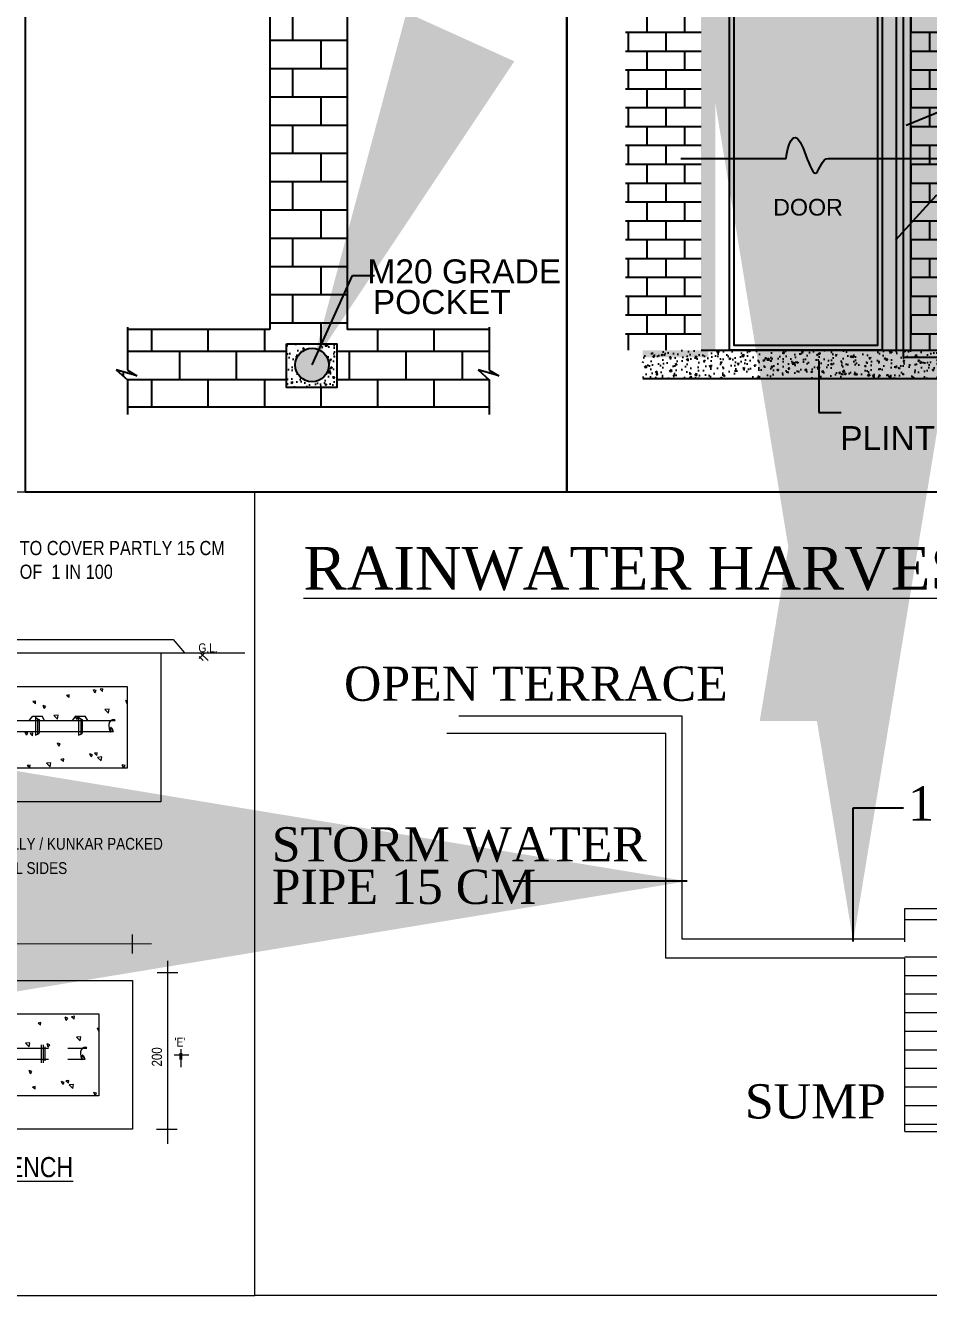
# Model space of a CAD drawing. Header units: metres. Extents: x 2063 to 2266, y 1708 to 2054.
# Drawn here: x 2102.33 to 2131.67, y 1708.09 to 1749.34 of the extents above; entities that cross this region are included whole.
import ezdxf

# ---------------------------------------------------------------- set-up
doc = ezdxf.new("R2010")
doc.units = ezdxf.units.M
doc.linetypes.add('DASHED', pattern=[0.75, 0.5, -0.25])
doc.styles.add('HANDWRITE', font='ARIALN.TTF')
doc.styles.add('plan9', font='times.ttf', dxfattribs={"height": 9})
doc.styles.add('SimpleX', font='arial.ttf', dxfattribs={"width": 0.8})
doc.styles.get("Standard").update_dxf_attribs({"font": 'arial.ttf'})
doc.styles.add('style3', font='times.ttf', dxfattribs={"height": 250})
doc.dimstyles.new('Copy of APP', dxfattribs={"dimscale": 0, "dimtxt": 8, "dimasz": 4.5, "dimexe": 9, "dimexo": 9, "dimgap": 2, "dimtad": 0, "dimtih": 1, "dimtoh": 1, "dimzin": 4, "dimdsep": 46, "dimlunit": 4, "dimtxsty": 'style3', "dimblk": 'OPEN90', "dimblk1": 'OPEN90', "dimblk2": 'OBLIQUE', "dimcen": 0.09, "dimse1": 1, "dimse2": 1, "dimclrd": 4, "dimclre": 4, "dimclrt": 2, "dimadec": 0, "dimazin": 0, "dimtfac": 1, "dimtmove": 0, "dimatfit": 3, "dimfxl": 0, "dimtolj": 1, "dimtzin": 0, "dimarcsym": 0})
doc.dimstyles.new('DIM-100 MM', dxfattribs={"dimtxt": 200, "dimasz": 100, "dimexe": 100, "dimexo": 100, "dimgap": 75, "dimtad": 1, "dimdec": 4, "dimrnd": 1, "dimzin": 12, "dimdsep": 46, "dimtxsty": 'SimpleX', "dimblk": 'ARCHTICK', "dimcen": 1, "dimdle": 100, "dimclre": 8, "dimclrt": 140, "dimazin": 0, "dimtfac": 0.75, "dimtdec": 4, "dimtix": 1, "dimtmove": 0, "dimatfit": 3, "dimfxl": 0, "dimfrac": 2, "dimtolj": 1, "dimarcsym": 0})
pattern_1 = [(50, (77.44217, -110.3045), (0.21113878, -0.01847225), [0.02207763, -0.24285398]), (355, (77.44217, -110.3045), (-0.040844, 0.22142164), [0.0176621, -0.1942832]), (100.4514, (77.45976, -110.30603), (0.17029492, 0.20294926), [0.0187631, -0.20639412]), (46.1842, (77.44217, -110.24562), (0.3141621, -0.0487236), [0.03311645, -0.364281]), (96.6356, (77.46835, -110.24968), (0.2751352, 0.2867496), [0.02814465, -0.30959114]), (351.1842, (77.44217, -110.24562), (0.275135, 0.2867498), [0.02649316, -0.2914248]), (21, (77.4716, -110.26034), (0.1757106, -0.1185183), [0.02207763, -0.24285398]), (326, (77.4716, -110.26034), (0.07162436, 0.2134613), [0.0176621, -0.1942832]), (71.4514, (77.48625, -110.27021), (0.24733504, 0.0949428), [0.0187631, -0.20639412]), (37.5, (77.44217, -110.30449), (0.003579478, 0.09799345), [0, -0.19192824, 0, -0.19722687, 0, -0.19501911]), (7.5, (77.44217, -110.30449), (0.077439375, 0.11610237), [0, -0.11244875, 0, -0.18751271, 0, -0.07432804]), (327.5, (77.376525, -110.30449), (0.15714049, -0.006639443), [0, -0.07359212, 0, -0.2296074, 0, -0.30467136]), (317.5, (77.34709, -110.30449), (0.17167162, 0.02946775), [0, -0.09566975, 0, -0.15248286, 0, -0.21636082])]

# ---------------------------------------------------------------- blocks, each defined once
blk = doc.blocks.new('_Oblique')
at = {"color": 0, "linetype": 'ByBlock', "lineweight": -2}
blk.add_line((-0.5, -0.5), (0.5, 0.5), dxfattribs=at)
blk = doc.blocks.new('_Open90')
at = {"color": 0, "linetype": 'ByBlock'}
for p, q in [((-0.5, 0.5), (0, 0)), ((0, 0), (-1, 0)), ((0, 0), (-0.5, -0.5))]:
    blk.add_line(p, q, dxfattribs=at)
blk = doc.blocks.new('_ArchTick')
at = {"color": 0, "linetype": 'ByBlock', "const_width": 0.15}
blk.add_lwpolyline([(-0.5, -0.5), (0.5, 0.5)], dxfattribs=at)
blk = doc.blocks.new('A$C6C0F68FF')
at = {"lineweight": 5}
for p, q in [((11.071, 8.471), (16.409, 8.471)), ((16.409, 8.471), (16.555, 8.298)), ((11.06, 8.298), (16.248, 8.298)), ((16.248, 8.298), (16.248, 6.377)), ((16.248, 8.298), (17.334, 8.298)), ((16.743, 8.289), (16.752, 8.298)), ((16.743, 8.224), (16.817, 8.298)), ((16.795, 8.198), (16.743, 8.25)), ((16.86, 8.198), (16.759, 8.298)), ((11.492, 7.866), (15.816, 7.866)), ((15.067, 7.755), (15.031, 7.749)), ((15.064, 7.721), (15.031, 7.749)), ((15.064, 7.721), (15.067, 7.755)), ((15.396, 7.782), (15.38, 7.823)), ((15.415, 7.811), (15.38, 7.823)), ((15.396, 7.782), (15.415, 7.811)), ((15.501, 7.835), (15.465, 7.829)), ((15.498, 7.801), (15.465, 7.829)), ((15.498, 7.801), (15.501, 7.835)), ((15.816, 7.866), (15.816, 6.809)), ((14.634, 7.675), (14.597, 7.669)), ((14.63, 7.641), (14.597, 7.669)), ((14.63, 7.641), (14.633, 7.675)), ((14.745, 7.578), (14.73, 7.619)), ((14.765, 7.607), (14.73, 7.619)), ((14.745, 7.578), (14.765, 7.607)), ((15.582, 7.571), (15.527, 7.565)), ((15.574, 7.52), (15.527, 7.565)), ((15.574, 7.52), (15.582, 7.571)), ((15.814, 7.642), (15.798, 7.682)), ((15.816, 7.676), (15.798, 7.682)), ((15.814, 7.642), (15.816, 7.646)), ((11.847, 7.425), (15.659, 7.425)), ((14.551, 7.425), (14.596, 7.48)), ((14.596, 7.48), (14.717, 7.48)), ((14.631, 7.468), (14.659, 7.446)), ((14.631, 7.468), (14.631, 7.234)), ((14.659, 7.446), (14.678, 7.439)), ((14.659, 7.446), (14.659, 7.249)), ((14.678, 7.439), (14.678, 7.26)), ((14.748, 7.425), (14.717, 7.48)), ((14.925, 7.494), (14.87, 7.488)), ((14.917, 7.443), (14.87, 7.488)), ((14.917, 7.443), (14.925, 7.494)), ((15.107, 7.425), (15.153, 7.48)), ((15.163, 7.438), (15.148, 7.479)), ((15.183, 7.467), (15.148, 7.479)), ((15.153, 7.48), (15.274, 7.48)), ((15.163, 7.438), (15.183, 7.467)), ((15.188, 7.468), (15.188, 7.234)), ((15.188, 7.468), (15.216, 7.446)), ((15.216, 7.446), (15.235, 7.439)), ((15.216, 7.446), (15.216, 7.249)), ((15.235, 7.439), (15.235, 7.26)), ((15.305, 7.425), (15.274, 7.48)), ((11.847, 7.281), (15.638, 7.281)), ((14.513, 7.234), (14.498, 7.275)), ((14.533, 7.263), (14.498, 7.275)), ((14.513, 7.234), (14.533, 7.263)), ((14.597, 7.262), (14.561, 7.255)), ((14.594, 7.227), (14.561, 7.255)), ((14.594, 7.227), (14.597, 7.262)), ((14.631, 7.234), (14.659, 7.249)), ((14.659, 7.249), (14.678, 7.26)), ((15.188, 7.234), (15.216, 7.249)), ((15.216, 7.249), (15.235, 7.26)), ((15.586, 7.305), (15.601, 7.327)), ((15.601, 7.327), (15.6, 7.327)), ((14.931, 7.094), (14.916, 7.134)), ((14.951, 7.123), (14.916, 7.134)), ((14.931, 7.094), (14.951, 7.123)), ((14.995, 6.928), (14.959, 6.922)), ((14.992, 6.894), (14.959, 6.922)), ((14.992, 6.894), (14.995, 6.928)), ((15.349, 6.954), (15.334, 6.994)), ((15.369, 6.983), (15.334, 6.994)), ((15.349, 6.954), (15.369, 6.982)), ((15.428, 7.008), (15.392, 7.002)), ((15.425, 6.974), (15.392, 7.002)), ((15.425, 6.974), (15.428, 7.008)), ((15.487, 6.956), (15.432, 6.949)), ((15.479, 6.904), (15.432, 6.949)), ((15.479, 6.904), (15.487, 6.956)), ((15.816, 6.809), (11.492, 6.809)), ((14.561, 6.848), (14.525, 6.842)), ((14.558, 6.814), (14.525, 6.842)), ((14.558, 6.814), (14.561, 6.848)), ((14.83, 6.879), (14.775, 6.873)), ((14.822, 6.828), (14.775, 6.873)), ((14.822, 6.828), (14.83, 6.879)), ((15.767, 6.814), (15.752, 6.854)), ((15.787, 6.842), (15.752, 6.854)), ((15.767, 6.814), (15.787, 6.842)), ((16.248, 6.377), (11.06, 6.377)), ((15.882, 4.417), (15.882, 4.662)), ((10.566, 4.54), (16.127, 4.544)), ((16.335, 4.321), (16.335, 1.961)), ((16.202, 4.171), (16.467, 4.171)), ((10.693, 4.069), (15.882, 4.069)), ((15.882, 4.069), (15.882, 2.147)), ((11.126, 3.636), (15.449, 3.636)), ((15.449, 3.636), (15.449, 2.579)), ((14.7, 3.526), (14.664, 3.519)), ((14.697, 3.491), (14.664, 3.519)), ((14.697, 3.491), (14.7, 3.525)), ((15.029, 3.552), (15.013, 3.593)), ((15.048, 3.581), (15.013, 3.593)), ((15.029, 3.552), (15.048, 3.581)), ((15.134, 3.606), (15.098, 3.599)), ((15.131, 3.571), (15.098, 3.599)), ((15.131, 3.571), (15.134, 3.605)), ((15.447, 3.412), (15.431, 3.453)), ((15.449, 3.447), (15.431, 3.453)), ((15.215, 3.341), (15.161, 3.335)), ((15.207, 3.29), (15.161, 3.335)), ((15.207, 3.29), (15.215, 3.341)), ((15.447, 3.412), (15.449, 3.416)), ((14.558, 3.265), (14.504, 3.258)), ((14.55, 3.213), (14.504, 3.258)), ((14.55, 3.213), (14.558, 3.265)), ((14.797, 3.208), (14.781, 3.249)), ((14.816, 3.237), (14.781, 3.249)), ((14.797, 3.208), (14.816, 3.237)), ((16.496, 3.13), (16.496, 3.048)), ((16.506, 3.183), (16.506, 2.95)), ((16.517, 3.13), (16.517, 3.048)), ((15.219, 3.075), (15.234, 3.097)), ((15.234, 3.097), (15.233, 3.097)), ((16.421, 3.107), (16.611, 3.107)), ((14.565, 2.864), (14.549, 2.905)), ((14.584, 2.893), (14.549, 2.905)), ((14.565, 2.864), (14.584, 2.893)), ((14.628, 2.699), (14.592, 2.692)), ((14.625, 2.664), (14.592, 2.692)), ((14.625, 2.664), (14.628, 2.698)), ((14.983, 2.724), (14.967, 2.764)), ((15.002, 2.753), (14.967, 2.764)), ((14.983, 2.724), (15.002, 2.753)), ((15.059, 2.744), (15.025, 2.772)), ((15.062, 2.779), (15.026, 2.772)), ((15.059, 2.744), (15.062, 2.778)), ((15.12, 2.726), (15.065, 2.719)), ((15.112, 2.674), (15.065, 2.719)), ((15.112, 2.674), (15.12, 2.726)), ((15.401, 2.584), (15.385, 2.624)), ((15.42, 2.612), (15.385, 2.624)), ((15.449, 2.579), (11.126, 2.579)), ((15.401, 2.584), (15.42, 2.612)), ((15.882, 2.147), (10.693, 2.147)), ((16.193, 2.147), (16.459, 2.147)), ((7.218, 0), (17.462, 0))]:
    blk.add_line(p, q, dxfattribs=at)
at = {"linetype": 'DASHED', "lineweight": 5}
for p, q in [((10.548, 3.195), (15.293, 3.195)), ((14.703, 3.238), (14.703, 3.004)), ((14.732, 3.238), (14.732, 3.004)), ((14.751, 3.21), (14.751, 3.03)), ((10.548, 3.052), (15.271, 3.052))]:
    blk.add_line(p, q, dxfattribs=at)
at = {"lineweight": 5}
blk.add_lwpolyline([(17.462, 10.374), (0, 10.374), (0, 0), (17.462, 0)], close=True, dxfattribs=at)
at = {"lineweight": 5, "start_tangent": (0.237921, 0.971285), "end_tangent": (0.311789, -0.950151)}
for points in [[(15.659, 7.425), (15.603, 7.425), (15.603, 7.281), (15.603, 7.335), (15.638, 7.281), (15.606, 7.335)], [(15.293, 3.195), (15.236, 3.195), (15.236, 3.052), (15.236, 3.105), (15.271, 3.052), (15.24, 3.105)]]:
    blk.add_spline(points, degree=3, dxfattribs=at)
at = {"lineweight": 5, "style": 'HANDWRITE'}
for s, height, p in [('COUNTRY ROOFING PANTILES EXTRA LAREE TO COVER PARTLY 15 CM', 0.18331, (9.714, 9.56)), ('S W PIPE OPEN JOINTED AND LAID TO A FALL OF  1 IN 100', 0.18331, (9.69, 9.254)), ('G.L.', 0.1153, (16.734, 8.306)), ('BLUE JELLY / BRICK JELLY / KUNKAR PACKED', 0.15275, (12.367, 5.757)), ('40 CM ENCASING ON ALL SIDES', 0.15275, (12.318, 5.443)), ("'E'", 0.1153, (16.426, 3.215)), ('%%UDISPRENSION TRENCH', 0.25943, (11.749, 1.529))]:
    blk.add_text(s, height=height, dxfattribs=at).set_placement(p)
blk.add_text('200', height=0.1297, rotation=90, dxfattribs=at).set_placement((16.263, 2.958))
blk = doc.blocks.new('A$C5FA03278')
at = {"linetype": 'Continuous'}
h = blk.add_hatch(dxfattribs=at)
h.set_pattern_fill('AR-CONC', color=0, scale=0.029437, style=0)
h.set_pattern_definition([(50, (43.6136, -97.50005), (0.21113878, -0.01847225), [0.02207763, -0.242854]), (355, (43.6136, -97.50005), (-0.040844, 0.22142164), [0.0176621, -0.1942832]), (100.4514, (43.63119, -97.5016), (0.1702949, 0.20294926), [0.0187631, -0.20639412]), (46.1842, (43.6136, -97.44118), (0.3141621, -0.0487236), [0.03311645, -0.364281]), (96.6356, (43.63977, -97.44524), (0.2751352, 0.2867496), [0.0281447, -0.3095911]), (351.1842, (43.6136, -97.44118), (0.275135, 0.2867498), [0.0264932, -0.2914248]), (21, (43.64303, -97.4559), (0.1757106, -0.1185183), [0.02207763, -0.242854]), (326, (43.64303, -97.4559), (0.07162436, 0.2134613), [0.0176621, -0.1942832]), (71.4514, (43.65767, -97.46577), (0.24733504, 0.0949428), [0.0187631, -0.20639412]), (37.5, (43.61359, -97.50005), (0.00357948, 0.09799345), [0, -0.19192824, 0, -0.19722687, 0, -0.1950191]), (7.5, (43.61359, -97.50005), (0.07743937, 0.11610237), [0, -0.11244875, 0, -0.18751271, 0, -0.07432804]), (327.5, (43.54795, -97.50005), (0.15714049, -0.00663944), [0, -0.07359212, 0, -0.2296074, 0, -0.30467136]), (317.5, (43.51851, -97.50005), (0.17167162, 0.02946775), [0, -0.09566975, 0, -0.15248286, 0, -0.21636082])])
h.paths.add_polyline_path([(3.262, 1.853), (3.262, 1.307), (3.89, 1.307), (3.89, 1.853)])
h.paths.add_polyline_path([(3.792, 1.588, -1), (3.373, 1.588, -1)], flags=16)
blk.add_hatch(color=0, dxfattribs=at).paths.add_polyline_path([(3.792, 1.588, 1), (3.373, 1.588, 1)])
at = {"color": 0}
for p, q in [((3.576, 7.55), (3.504, 7.291)), ((3.508, 7.43), (3.576, 7.55)), ((2.968, 7.43), (3.508, 7.43)), ((3.053, 7.424), (3.053, 2.03)), ((3.504, 7.291), (3.628, 7.43)), ((3.628, 7.43), (4.06, 7.43)), ((4.021, 7.424), (4.021, 2.03)), ((1.274, 2.062), (1.274, 1.522)), ((3.053, 2.03), (1.274, 2.03)), ((5.796, 2.03), (4.021, 2.03)), ((5.796, 2.062), (5.796, 1.522)), ((1.394, 1.454), (1.135, 1.526)), ((1.135, 1.526), (1.274, 1.402)), ((1.274, 1.522), (1.394, 1.454)), ((5.657, 1.526), (5.796, 1.402)), ((5.916, 1.454), (5.657, 1.526)), ((5.796, 1.522), (5.916, 1.454)), ((1.274, 1.402), (1.274, 0.97)), ((5.796, 1.402), (5.796, 0.97)), ((3.053, 1.062), (1.274, 1.062)), ((5.796, 1.062), (3.053, 1.062))]:
    blk.add_line(p, q, dxfattribs=at)
at = {"color": 0, "linetype": 'Continuous'}
for p, q in [((3.053, 7.413), (3.538, 7.413)), ((3.344, 7.06), (3.344, 7.413)), ((3.613, 7.413), (4.021, 7.413)), ((3.697, 7.413), (3.697, 7.43)), ((3.053, 7.06), (4.021, 7.06)), ((3.697, 6.706), (3.697, 7.06)), ((3.053, 6.706), (4.021, 6.706)), ((3.344, 6.353), (3.344, 6.706)), ((3.053, 6.353), (4.021, 6.353)), ((3.697, 6), (3.697, 6.353)), ((3.053, 6), (4.021, 6)), ((3.344, 5.647), (3.344, 6)), ((3.053, 5.647), (4.021, 5.647)), ((3.697, 5.293), (3.697, 5.647)), ((3.053, 5.293), (4.021, 5.293)), ((3.344, 4.94), (3.344, 5.293)), ((3.053, 4.94), (4.021, 4.94)), ((3.697, 4.587), (3.697, 4.94)), ((3.053, 4.587), (4.021, 4.587)), ((3.344, 4.234), (3.344, 4.587)), ((3.053, 4.234), (4.021, 4.234)), ((3.697, 3.88), (3.697, 4.234)), ((3.053, 3.88), (4.021, 3.88)), ((3.344, 3.527), (3.344, 3.88)), ((3.053, 3.527), (4.021, 3.527)), ((3.697, 3.174), (3.697, 3.527)), ((3.053, 3.174), (4.021, 3.174)), ((3.344, 2.821), (3.344, 3.174)), ((3.053, 2.821), (4.021, 2.821)), ((3.697, 2.467), (3.697, 2.821)), ((3.053, 2.467), (4.021, 2.467)), ((3.344, 2.114), (3.344, 2.467)), ((3.053, 2.114), (4.021, 2.114)), ((3.697, 1.853), (3.697, 2.114)), ((1.578, 1.761), (1.578, 2.03)), ((2.284, 1.761), (2.284, 2.03)), ((2.991, 1.761), (2.991, 2.03)), ((4.404, 1.761), (4.404, 2.03)), ((5.11, 1.761), (5.11, 2.03)), ((1.274, 1.761), (3.262, 1.761)), ((1.931, 1.408), (1.931, 1.761)), ((2.638, 1.408), (2.638, 1.761)), ((3.89, 1.761), (5.796, 1.761)), ((4.05, 1.408), (4.05, 1.761)), ((4.757, 1.408), (4.757, 1.761)), ((5.463, 1.408), (5.463, 1.761)), ((1.225, 1.446), (1.225, 1.501)), ((1.267, 1.408), (3.262, 1.408)), ((1.578, 1.062), (1.578, 1.408)), ((2.284, 1.062), (2.284, 1.408)), ((2.991, 1.062), (2.991, 1.408)), ((3.697, 1.062), (3.697, 1.307)), ((3.89, 1.408), (5.79, 1.408)), ((4.404, 1.062), (4.404, 1.408)), ((5.11, 1.062), (5.11, 1.408))]:
    blk.add_line(p, q, dxfattribs=at)
at = {"color": 0, "ltscale": 60}
blk.add_lwpolyline([(0, 8.997), (6.768, 8.997), (6.768, 0), (0, 0)], close=True, dxfattribs=at)
at = {"color": 0, "linetype": 'Continuous'}
blk.add_lwpolyline([(3.262, 1.853), (3.89, 1.853), (3.89, 1.307), (3.262, 1.307)], close=True, dxfattribs=at)
blk.add_circle((3.582, 1.588), 0.209, dxfattribs=at)
at = {"color": 0}
for s, p in [('%%UVERTICAL REINFORCEMENT', (0.303, 8.34)), ('%%UIN BRICK WALLS', (0.326, 7.858)), ('M20 GRADE', (4.274, 2.608)), ('POCKET', (4.341, 2.226))]:
    blk.add_text(s, height=0.3, dxfattribs=at).set_placement(p)
at = {"color": 0, "linetype": 'Continuous'}
blk.add_leader([(3.582, 1.588), (4.088, 2.707), (4.361, 2.707)], dimstyle='Copy of APP', override={"dimscale": 1, "dimclrd": 256}, dxfattribs=at)
blk = doc.blocks.new('A$C6853486D')
at = {"linetype": 'Continuous'}
h = blk.add_hatch(color=0, dxfattribs=at)
h.paths.add_polyline_path([(1.766, 6.392), (2.495, 6.392), (2.495, 6.481), (1.677, 6.481), (1.677, 1.772), (0.947, 1.772), (0.947, 1.684), (1.766, 1.684)])
h.paths.add_polyline_path([(4.291, 6.472), (3.511, 6.472), (3.511, 6.384), (4.202, 6.384), (4.202, 1.684), (4.878, 1.684), (4.878, 1.772), (4.291, 1.772)])
h = blk.add_hatch(dxfattribs=at)
h.set_pattern_fill('AR-B816', color=0, scale=0.029437, style=0)
h.set_pattern_definition([(0, (74.41275, -97.99527), (0, 0.23549477), []), (90, (74.41275, -97.99527), (-0.23549477, 0.23549477), [0.2354948, -0.2354948])])
h.paths.add_polyline_path([(5.072, 6.127), (4.79, 6.127), (4.291, 6.127), (4.291, 1.772), (4.878, 1.772), (5.072, 1.772)])
h.paths.add_polyline_path([(0.73, 1.772), (0.947, 1.772), (1.677, 1.772), (1.677, 6.127), (0.858, 6.127), (0.73, 6.127)])
h.paths.add_polyline_path([(5.165, 4.852), (6.09, 4.852), (6.09, 5.171), (5.165, 5.171)], flags=9)
h.paths.add_polyline_path([(5.149, 4.518), (7.829, 4.518), (7.829, 4.837), (5.149, 4.837)], flags=9)
h.paths.add_polyline_path([(5.119, 3.535), (7.484, 3.535), (7.484, 3.854), (5.119, 3.854)], flags=9)
h = blk.add_hatch(dxfattribs=at)
h.set_pattern_fill('AR-CONC', color=0, scale=0.029437, style=0)
h.set_pattern_definition(pattern_1)
h.paths.add_polyline_path([(4.202, 4.17), (4.114, 4.17), (4.114, 1.772), (4.202, 1.772)])
h.paths.add_polyline_path([(4.202, 6.127), (4.114, 6.127), (4.114, 4.17), (4.202, 4.17)])
h.paths.add_polyline_path([(1.854, 6.127), (1.766, 6.127), (1.766, 4.17), (1.854, 4.17)])
h.paths.add_polyline_path([(1.854, 4.17), (1.766, 4.17), (1.766, 1.772), (1.854, 1.772)])
h = blk.add_hatch(dxfattribs=at)
h.set_pattern_fill('AR-CONC', color=0, scale=0.029437, style=0)
h.set_pattern_definition(pattern_1)
h.paths.add_polyline_path([(4.291, 1.772), (4.202, 1.772), (4.202, 1.684), (4.878, 1.684), (4.878, 1.772)])
h.paths.add_polyline_path([(0.947, 1.772), (0.947, 1.684), (1.766, 1.684), (1.766, 1.772), (1.677, 1.772)])
h = blk.add_hatch(dxfattribs=at)
h.set_pattern_fill('AR-CONC', color=0, scale=0.029437, style=0)
h.set_pattern_definition(pattern_1)
h.paths.add_polyline_path([(1.766, 1.772), (1.766, 1.684), (0.947, 1.684), (0.947, 1.419), (4.878, 1.419), (4.878, 1.684), (4.202, 1.684), (4.202, 1.772)])
at = {"color": 0, "linetype": 'Continuous'}
for p, q in [((4.202, 6.481), (4.202, 1.684)), ((4.202, 6.384), (4.202, 1.684)), ((4.291, 6.481), (4.291, 1.772)), ((4.291, 6.472), (4.291, 1.772)), ((1.423, 4.17), (2.738, 4.17)), ((3.265, 4.17), (4.851, 4.17)), ((1.677, 1.772), (4.291, 1.772)), ((4.291, 1.772), (4.878, 1.772)), ((4.291, 1.772), (4.878, 1.772)), ((4.202, 1.684), (4.878, 1.684)), ((4.202, 1.684), (4.878, 1.684)), ((0.947, 1.419), (4.88, 1.419)), ((1.677, 1.419), (4.291, 1.419))]:
    blk.add_line(p, q, dxfattribs=at)
at = {"color": 0, "ltscale": 60}
blk.add_lwpolyline([(15.806, 0), (0, 0), (0, 8.997), (15.806, 8.997)], close=True, dxfattribs=at)
at = {"color": 0, "linetype": 'Continuous'}
for points in [[(2.031, 6.127), (3.938, 6.127), (3.938, 1.772), (2.031, 1.772)], [(2.089, 6.068), (3.879, 6.068), (3.879, 1.831), (2.089, 1.831)]]:
    blk.add_lwpolyline(points, close=True, dxfattribs=at)
blk.add_lwpolyline([(4.114, 6.127), (4.114, 1.772)], dxfattribs=at)
blk.add_open_spline([(2.738, 4.17), (2.745, 4.273), (2.9, 4.719), (3.08, 3.677), (3.187, 4.17), (3.265, 4.17)], degree=3, knots=[5.519627, 5.519627, 5.519627, 5.519627, 13.069186, 30.810908, 38.706981, 38.706981, 38.706981, 38.706981], dxfattribs=at)
at = {"color": 0}
for s, height, p in [('DOOR', 0.2078, (2.577, 3.456)), ('PLINTH BAND', 0.3, (3.415, 0.524))]:
    blk.add_text(s, height=height, dxfattribs=at).set_placement(p)
at = {"color": 0, "linetype": 'Continuous'}
for points in [[(4.239, 4.585), (4.839, 4.831), (5.225, 4.831)], [(4.108, 3.152), (4.618, 3.712), (5.2, 3.699)], [(3.149, 1.639), (3.149, 0.994), (3.427, 0.994)]]:
    blk.add_leader(points, dimstyle='Copy of APP', override={"dimscale": 1, "dimclrd": 256}, dxfattribs=at)
blk = doc.blocks.new('A$C69EC4EAD')
at = {"lineweight": 5}
h = blk.add_hatch(dxfattribs=at)
h.set_pattern_fill('ACAD_ISO02W100', color=256, scale=0.034729, style=0)
h.set_pattern_definition([(0, (-104.41608, -23.8452), (0, 0.17364744), [0.41675385, -0.1041885])])
h.paths.add_polyline_path([(8.47, 3.151), (8.47, 3.304), (8.47, 3.322), (6.074, 3.322), (6.074, 3.304), (6.074, 3.151), (6.074, 1.533), (8.47, 1.533)])
for p, q in [((1.906, 5.415), (3.99, 5.415)), ((3.99, 5.415), (3.99, 3.332)), ((3.842, 5.25), (1.796, 5.25)), ((3.842, 3.151), (3.842, 5.25)), ((6.074, 3.617), (8.47, 3.617)), ((6.074, 3.304), (6.074, 3.617)), ((6.074, 3.513), (8.47, 3.513)), ((3.99, 3.332), (6.074, 3.332)), ((6.074, 3.151), (3.842, 3.151)), ((6.074, 3.151), (4.824, 3.151)), ((6.074, 1.533), (6.074, 3.151)), ((6.074, 1.533), (8.47, 1.533))]:
    blk.add_line(p, q, dxfattribs=at)
at = {"lineweight": 9}
blk.add_lwpolyline([(0, 7.507), (14.733, 7.507), (14.733, 0), (0, 0)], close=True, dxfattribs=at)
at = {"lineweight": 5, "style": 'plan9'}
for s, height, p in [('%%URAINWATER HARVESTING SYSTEM', 0.4, (0.456, 6.595)), ('OPEN TERRACE', 0.32, (0.834, 5.557)), ('15 CM %%C PIPE', 0.32, (6.104, 4.438)), ('STORM WATER', 0.32, (0.159, 4.056)), ('PIPE 15 CM', 0.32, (0.159, 3.659)), ('SUMP', 0.32, (4.58, 1.655))]:
    blk.add_text(s, height=height, dxfattribs=at).set_placement(p)
at = {"lineweight": 5}
for points in [[(5.591, 3.308), (5.591, 4.558), (6.061, 4.558)], [(4.04, 3.871), (2.413, 3.871)]]:
    blk.add_leader(points, dimstyle='DIM-100 MM', override={"dimse1": 1, "dimse2": 1, "dimfxl": 4, "dimtfillclr": 8, "dimarcsym": 1}, dxfattribs=at)

msp = doc.modelspace()

# ---------------------------------------------------------------- block references
at = {"ltscale": 60}
for name, p, xscale, yscale, zscale in [('A$C6853486D', (2119.92, 1734.183), 2.598928465636288, 2.598928465636288, 2.598928465636288), ('A$C5FA03278', (2102.331, 1734.183), 2.598928465636202, 2.598928465636202, 2.598928465636202)]:
    msp.add_blockref(name, p, dxfattribs=dict(at, xscale=xscale, yscale=yscale, zscale=zscale))
at = {"linetype": 'ByBlock', "xscale": 2.515571672529335, "yscale": 2.515571672529335, "zscale": 2.515571672529335}
msp.add_blockref('A$C6C0F68FF', (2065.853, 1708.086), dxfattribs=at)
at = {"xscale": 3.476475509037086, "yscale": 3.476475509037086, "zscale": 3.476475509037086}
msp.add_blockref('A$C69EC4EAD', (2109.779, 1708.086), dxfattribs=at)

doc.saveas('drawing.dxf')
